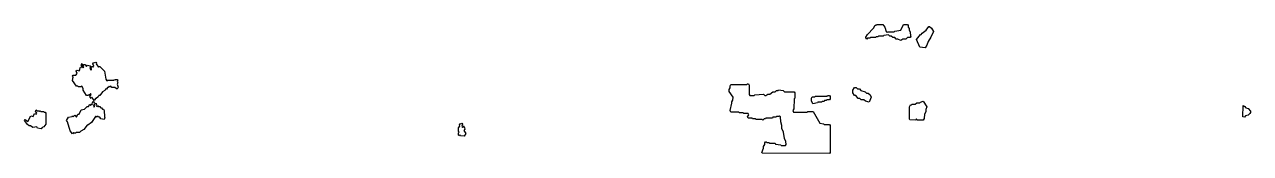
# Model space of a CAD drawing. Header units: millimetres. Extents: x 0 to 4627, y 0 to 488.
import ezdxf

# ---------------------------------------------------------------- set-up
doc = ezdxf.new("R2010")
doc.units = ezdxf.units.MM
doc.layers.add('C', color=7, linetype='Continuous')

msp = doc.modelspace()

# ---------------------------------------------------------------- linework, layer by layer
at = {"layer": 'C'}
for points in [[(3289.2, 432.6), (3284.2, 438.1), (3277.6, 438.1), (3270.9, 443.6), (3265.9, 443.6), (3260.9, 449), (3242.7, 446.3), (3241, 443.6), (3222.7, 443.6), (3221, 440.8), (3214.3, 440.8), (3212.7, 438.1), (3192.7, 438.1), (3191, 435.4), (3181, 435.4), (3179.3, 432.6), (3175, 436.8), (3175, 439.6), (3180.9, 449.2), (3204.2, 473.9), (3210.9, 484.8), (3214.2, 484.8), (3215.9, 487.6), (3239.3, 487.6), (3246.9, 477.9), (3251.9, 461.5), (3255.9, 457.5), (3257.6, 460.2), (3282.6, 460.2), (3284.2, 462.9), (3307.6, 465.7), (3317.6, 487.6), (3332.7, 487.6), (3335.2, 483.4), (3335.2, 477.9), (3338.6, 472.4), (3338.6, 467), (3341.9, 458.8), (3343.5, 445.1), (3345.2, 442.3), (3342.7, 438.1), (3332.7, 438.1), (3326, 432.6), (3314.3, 432.6), (3307.6, 427.1), (3295.9, 432.6), (3289.2, 432.6)], [(3366.7, 431.4), (3380.9, 449.2), (3384.2, 449.2), (3387.5, 454.7), (3402.5, 465.6), (3412.6, 479.4), (3416, 479.4), (3422.7, 473.9), (3430.2, 461.5), (3420.2, 439.5), (3410.2, 423.1), (3405.2, 409.4), (3399.3, 399.8), (3379.2, 402.5), (3366.7, 431.4)], [(251, 208), (246.7, 215), (251.7, 223.3), (249.3, 227.2), (246, 221.8), (242.7, 221.8), (241, 219), (234.2, 219), (221.7, 239.7), (221.7, 245.1), (215.9, 254.6), (212.7, 251.9), (202.6, 251.9), (200.9, 254.6), (195.9, 254.6), (181.7, 275.3), (183.3, 288.9), (181.7, 291.7), (184.2, 295.9), (194.2, 295.9), (198.3, 302.7), (195, 310.9), (197.6, 315.1), (205.9, 312.4), (210, 319.1), (208.3, 321.8), (211, 326.1), (212.6, 323.4), (215.9, 328.8), (220.9, 323.4), (223.3, 327.3), (221.7, 332.8), (224.2, 337), (227.7, 337), (234.3, 328.8), (237.6, 334.3), (246, 331.5), (248.6, 327.3), (246.9, 321.8), (251, 315.2), (253.3, 319.1), (251.7, 324.6), (254.2, 328.8), (257.7, 328.8), (259.3, 326.1), (261.7, 330), (258.3, 338.3), (260.9, 342.4), (269.3, 345.2), (271.9, 341), (270.2, 338.3), (279.3, 326.1), (280.9, 328.8), (284.3, 328.8), (301.9, 310.9), (306.9, 280.8), (311, 274.1), (314.3, 276.7), (337.6, 276.7), (339.3, 279.6), (341, 276.8), (342.6, 279.5), (349.3, 279.5), (351.9, 275.3), (350.2, 272.5), (351.9, 267.1), (350.2, 261.6), (353.6, 250.6), (349.3, 243.7), (340.9, 249.2), (329.2, 249.2), (325.9, 254.6), (322.6, 251.9), (319.3, 254.6), (316, 249.2), (312.7, 249.2), (309.3, 243.7), (306, 243.7), (302.7, 238.2), (294.4, 232.8), (284.3, 219), (281, 219), (277.7, 213.6), (271, 208.1), (267.7, 208.1), (262.6, 199.8), (254.3, 213.5), (251, 208)], [(217.7, 339.8), (220.2, 332.8), (217.6, 328.5), (213.3, 335.5), (217.7, 339.8)], [(2783.3, 4.2), (2788.4, 20.7), (2788.4, 26.1), (2793.4, 34.4), (2793.4, 39.8), (2795.9, 44), (2799.3, 44), (2801, 41.3), (2809.3, 41.3), (2811, 38.5), (2832.7, 38.5), (2834.3, 35.8), (2854.3, 33.1), (2856, 30.3), (2872.6, 30.3), (2875, 34.3), (2873.4, 45.3), (2868.4, 56.2), (2865, 80.8), (2858.4, 94.5), (2858.4, 105.5), (2855, 119.2), (2855, 127.4), (2853.4, 130.1), (2853.4, 138.3), (2849.3, 142.3), (2847.7, 139.6), (2837.7, 139.6), (2836, 136.9), (2824.3, 136.9), (2822.7, 134.2), (2797.7, 134.2), (2796, 131.4), (2791, 131.4), (2785.9, 125.9), (2784.2, 128.7), (2760.9, 128.7), (2759.2, 131.4), (2747.6, 131.4), (2745.9, 134.2), (2730.9, 134.2), (2728.3, 138.4), (2733.3, 146.6), (2730.9, 150.6), (2714.2, 150.6), (2712.6, 153.3), (2697.6, 153.3), (2695.9, 156.1), (2665.9, 156.1), (2663.3, 163), (2670, 190.4), (2670, 195.9), (2673.4, 201.4), (2675, 212.3), (2660, 234.2), (2660, 242.4), (2663.4, 247.9), (2663.4, 256.1), (2665.9, 260.3), (2725.9, 260.3), (2727.6, 263.1), (2732.7, 263.1), (2735.2, 258.9), (2735.2, 223.3), (2737.7, 219.2), (2754.2, 219.2), (2755.9, 222), (2789.3, 224.7), (2794.3, 219.2), (2797.6, 219.2), (2805.9, 224.7), (2812.6, 224.7), (2824.3, 232.9), (2832.6, 232.9), (2837.6, 238.4), (2844.2, 238.4), (2845.9, 241.2), (2862.7, 238.4), (2867.7, 232.9), (2904.3, 232.9), (2906.9, 228.8), (2906.9, 209.5), (2905.2, 206.8), (2903.6, 168.5), (2900.2, 163), (2902.7, 156.3), (2954.2, 156.3), (2955.9, 159), (2976, 159), (3001, 115.2), (3016, 112.5), (3017.7, 109.7), (3037.7, 109.7), (3040.2, 105.5), (3040.2, 4.2), (3037.7, 0), (2785.1, 1.4), (2783.3, 4.2)], [(3167.6, 202.6), (3157.6, 202.6), (3152.6, 208.1), (3145.9, 208.1), (3137.6, 219), (3132.6, 219), (3126.7, 228.7), (3126.7, 239.7), (3132.6, 249.4), (3139.3, 249.4), (3144.3, 243.9), (3151, 243.9), (3156, 238.4), (3172.7, 232.9), (3177.7, 227.5), (3184.3, 227.5), (3191, 221.9), (3195.2, 212.3), (3187.7, 194.4), (3174.2, 197.2), (3167.6, 202.6)], [(158.3, 124.7), (165.9, 137.1), (179.2, 139.8), (180.9, 142.6), (184.3, 139.9), (189.3, 145.4), (195.9, 137.2), (200.9, 148.1), (205.9, 148.1), (214.2, 164.5), (225.9, 167.2), (235.9, 178.2), (240.9, 178.2), (246, 186.5), (249.3, 181), (252.6, 186.5), (254.3, 183.7), (256.7, 187.7), (255, 190.4), (259.3, 197.4), (262.7, 191.8), (269.4, 189.1), (271.9, 184.9), (270.2, 182.2), (272.7, 178.2), (277.7, 180.9), (279.3, 178.2), (284.3, 178.2), (287.7, 172.7), (291, 172.7), (294.3, 167.2), (297.7, 167.2), (300.2, 163), (301.9, 138.4), (303.6, 135.6), (301, 128.7), (287.6, 131.4), (284.2, 136.9), (279.2, 136.9), (277.6, 139.6), (274.3, 139.6), (272.6, 136.8), (270.9, 139.6), (267.7, 139.6), (252.7, 117.8), (239.3, 106.8), (236, 106.8), (224.4, 90.4), (212.7, 84.9), (207.7, 79.4), (194.3, 79.4), (192.7, 76.7), (187.6, 76.7), (184.3, 79.4), (181, 73.9), (171.7, 86.3), (161.7, 119.2), (158.3, 124.7)], [(262.6, 186.1), (260.2, 179.5), (262.6, 175.6), (265, 182.2), (262.6, 186.1)], [(2970, 198.6), (2970, 209.6), (2972.6, 213.8), (2982.6, 213.8), (2984.2, 216.5), (3029.2, 216.5), (3030.9, 219.2), (3037.7, 219.2), (3040.2, 215.1), (3040.2, 206.8), (3037.7, 202.6), (3027.7, 202.6), (3026, 199.9), (3019.3, 199.9), (3017.7, 197.1), (3011, 197.1), (3009.3, 194.4), (2994.3, 194.4), (2992.7, 191.7), (2975.1, 187.5), (2970, 198.6)], [(3340, 130.1), (3340, 176.7), (3344.2, 183.7), (3347.6, 183.7), (3349.2, 186.4), (3360.9, 186.4), (3367.6, 191.9), (3379.2, 191.9), (3380.9, 194.6), (3391, 197.4), (3405.2, 176.7), (3401.9, 165.7), (3401.9, 157.5), (3396.9, 149.3), (3395.2, 132.9), (3391, 126), (3369.2, 126), (3366, 131.3), (3362.7, 125.9), (3341.7, 127.3), (3340, 130.1)], [(49.2, 95.8), (45.9, 101.3), (30.9, 98.6), (22.6, 104), (17.6, 104), (10.9, 109.6), (0, 124.7), (2.6, 128.9), (12.6, 120.7), (24.2, 142.6), (32.6, 139.9), (37.6, 150.8), (44.2, 148.1), (46.7, 152.1), (41.7, 160.3), (44.3, 164.5), (47.7, 161.7), (54.3, 161.7), (56, 159.1), (59.3, 161.8), (61, 159), (72.7, 159), (74.3, 156.3), (77.7, 156.3), (80.2, 152.1), (80.2, 111), (72.7, 101.3), (66, 98.6), (62.7, 93.1), (49.2, 95.8)], [(4598.4, 138.3), (4599.2, 181), (4606, 178.2), (4609.4, 172.7), (4617.7, 169.9), (4626.9, 160.3), (4626.9, 154.8), (4624.4, 150.6), (4617.7, 145.1), (4607.7, 142.4), (4604.3, 136.9), (4598.4, 138.3)], [(1645.1, 67.1), (1642.6, 71.1), (1641, 68.4), (1638.4, 69.9), (1638.4, 78.2), (1640, 80.9), (1638.4, 83.6), (1638.4, 97.3), (1643.3, 102.8), (1641.7, 108.3), (1644.2, 112.4), (1651, 115.2), (1653.6, 111), (1650.2, 102.8), (1652.6, 98.9), (1656, 104.3), (1660.2, 97.3), (1661.9, 91.8), (1658.6, 86.4), (1665.2, 75.4), (1659.3, 65.7), (1645.1, 67.1)]]:
    msp.add_lwpolyline(points, close=True, dxfattribs=at)

doc.saveas('drawing.dxf')
